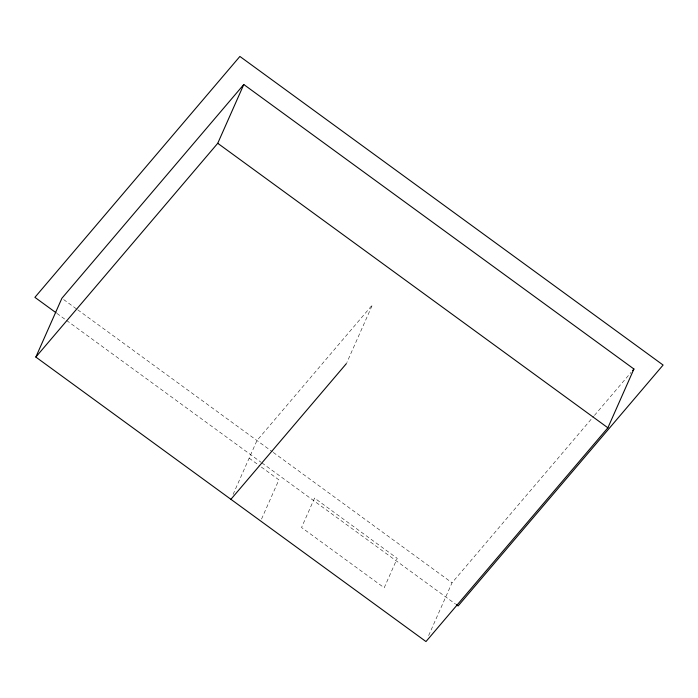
<?xml version="1.0" encoding="UTF-8"?>
<svg xmlns="http://www.w3.org/2000/svg" width="698" height="698" viewBox="0 0 698 698"><rect width="100%" height="100%" fill="white"/><g stroke="black" fill="none" stroke-linecap="round" stroke-linejoin="round"><path stroke-width="0.52" stroke-dasharray="3.49 2.62" d="M233.088 494.411L256.969 440.525L372.453 304.808L346.845 362.594M261.541 519.05L278.903 479.858L260.529 466.456M428.633 635.581L452.034 582.778L593.745 416.244M594.452 415.415L631.114 372.331M63.658 299.564L76.867 309.197M77.748 309.833L272.377 451.763M273.258 452.409L452.034 582.778M56.896 313.385L65.691 319.797M66.572 320.443L261.017 462.233M261.898 462.879L455.462 604.023M249.151 458.158L259.656 465.819M314.571 498.093L301.545 527.487L384.205 587.76L397.232 558.365L314.571 498.093"/><path stroke-width="1.05" d="M35.842 357.062L61.895 298.273L243.794 84.519L633.932 369.015L607.879 427.804L425.981 641.558L35.842 357.062L217.741 143.299L243.794 84.519M230.916 499.314L346.409 363.588M632.528 370.673L633.932 369.015M217.741 143.299L607.879 427.804M56.015 312.739L34.9 297.348L239.894 56.442L663.1 365.045L458.106 605.951L456.344 604.669"/></g></svg>
